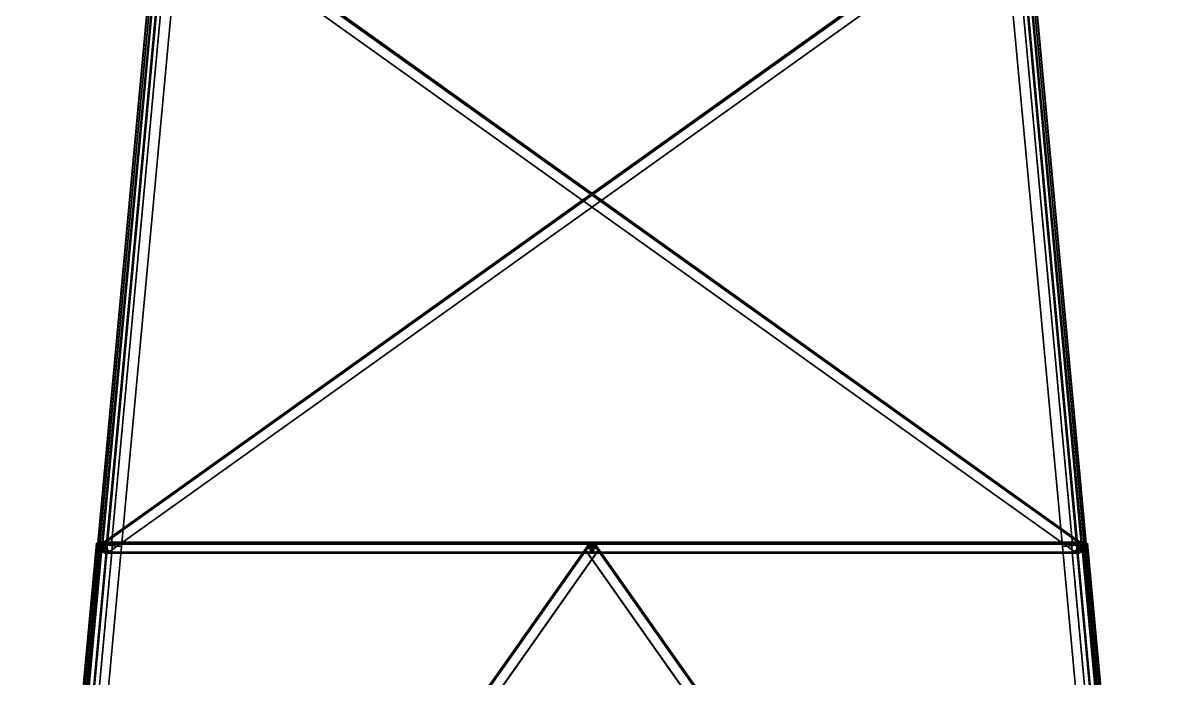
# Model space of a CAD drawing. Extents: x -14.2 to 13.4, y -20.5 to 46.3.
# Drawn here: x -3.57 to 3.57, y 4.17 to 8.28 of the extents above; entities that cross this region are included whole.
import ezdxf

# ---------------------------------------------------------------- set-up
doc = ezdxf.new("R2010")
doc.units = 0

msp = doc.modelspace()

# ---------------------------------------------------------------- linework, layer by layer
at = {"layer": '1', "color": 3}
for points in [[(-3.1, 4.9961, 2.2776), (-2.7207, 9.0961, 1.9787), (-2.7197, 9.1069, 2.1283), (-3.099, 5.0069, 2.4272)], [(-3.099, 5.0069, -2.4272), (-2.7197, 9.1069, -2.1283), (-2.7207, 9.0961, -1.9787), (-3.1, 4.9961, -2.2776)], [(-3.088, 4.995, 2.2776), (-2.7088, 9.095, 1.9787), (-2.7207, 9.0961, 1.9787), (-3.1, 4.9961, 2.2776)], [(-3.1, 4.9961, -2.2776), (-2.7207, 9.0961, -1.9787), (-2.7088, 9.095, -1.9787), (-3.088, 4.995, -2.2776)], [(-3.099, 5.0069, 2.4272), (-2.7197, 9.1069, 2.1283), (-2.5704, 9.0931, 2.1283), (-2.9496, 4.9931, 2.4272)], [(-2.9496, 4.9931, -2.4272), (-2.5704, 9.0931, -2.1283), (-2.7197, 9.1069, -2.1283), (-3.099, 5.0069, -2.4272)], [(-3.0871, 5.0049, 2.4153), (-2.7079, 9.1049, 2.1163), (-2.7088, 9.095, 1.9787), (-3.088, 4.995, 2.2776)], [(-3.088, 4.995, -2.2776), (-2.7088, 9.095, -1.9787), (-2.7079, 9.1049, -2.1163), (-3.0871, 5.0049, -2.4153)], [(-2.9497, 4.9922, 2.4153), (-2.5704, 9.0922, 2.1163), (-2.7079, 9.1049, 2.1163), (-3.0871, 5.0049, 2.4153)], [(-3.0871, 5.0049, -2.4153), (-2.7079, 9.1049, -2.1163), (-2.5704, 9.0922, -2.1163), (-2.9497, 4.9922, -2.4153)], [(-2.9496, 4.9931, 2.4272), (-2.5704, 9.0931, 2.1283), (-2.5704, 9.0922, 2.1163), (-2.9497, 4.9922, 2.4153)], [(-2.9497, 4.9922, -2.4153), (-2.5704, 9.0922, -2.1163), (-2.5704, 9.0931, -2.1283), (-2.9496, 4.9931, -2.4272)], [(2.9496, 4.9931, 2.4272), (2.5704, 9.0931, 2.1283), (2.7197, 9.1069, 2.1283), (3.099, 5.0069, 2.4272)], [(3.099, 5.0069, -2.4272), (2.7197, 9.1069, -2.1283), (2.5704, 9.0931, -2.1283), (2.9496, 4.9931, -2.4272)], [(3.0871, 5.0049, 2.4153), (2.7079, 9.1049, 2.1163), (2.5704, 9.0922, 2.1163), (2.9497, 4.9922, 2.4153)], [(2.9497, 4.9922, -2.4153), (2.5704, 9.0922, -2.1163), (2.7079, 9.1049, -2.1163), (3.0871, 5.0049, -2.4153)], [(2.9497, 4.9922, 2.4153), (2.5704, 9.0922, 2.1163), (2.5704, 9.0931, 2.1283), (2.9496, 4.9931, 2.4272)], [(2.9496, 4.9931, -2.4272), (2.5704, 9.0931, -2.1283), (2.5704, 9.0922, -2.1163), (2.9497, 4.9922, -2.4153)], [(3.088, 4.995, 2.2776), (2.7088, 9.095, 1.9787), (2.7079, 9.1049, 2.1163), (3.0871, 5.0049, 2.4153)], [(3.0871, 5.0049, -2.4153), (2.7079, 9.1049, -2.1163), (2.7088, 9.095, -1.9787), (3.088, 4.995, -2.2776)], [(3.1, 4.9961, 2.2776), (2.7207, 9.0961, 1.9787), (2.7088, 9.095, 1.9787), (3.088, 4.995, 2.2776)], [(3.088, 4.995, -2.2776), (2.7088, 9.095, -1.9787), (2.7207, 9.0961, -1.9787), (3.1, 4.9961, -2.2776)], [(3.099, 5.0069, 2.4272), (2.7197, 9.1069, 2.1283), (2.7207, 9.0961, 1.9787), (3.1, 4.9961, 2.2776)], [(3.1, 4.9961, -2.2776), (2.7207, 9.0961, -1.9787), (2.7197, 9.1069, -2.1283), (3.099, 5.0069, -2.4272)], [(-3.5625, -0.0039, 2.6422), (-3.1, 4.9961, 2.2776), (-3.099, 5.0069, 2.4272), (-3.5615, 0.0069, 2.7918)], [(-3.5615, 0.0069, -2.7918), (-3.099, 5.0069, -2.4272), (-3.1, 4.9961, -2.2776), (-3.5625, -0.0039, -2.6422)], [(-3.5615, 0.0069, 2.7918), (-3.099, 5.0069, 2.4272), (-2.9496, 4.9931, 2.4272), (-3.4121, -0.0069, 2.7918)], [(-3.4121, -0.0069, -2.7918), (-2.9496, 4.9931, -2.4272), (-3.099, 5.0069, -2.4272), (-3.5615, 0.0069, -2.7918)], [(-3.5496, 0.0049, 2.7799), (-3.0871, 5.0049, 2.4153), (-3.088, 4.995, 2.2776), (-3.5505, -0.005, 2.6422)], [(-3.5505, -0.005, -2.6422), (-3.088, 4.995, -2.2776), (-3.0871, 5.0049, -2.4153), (-3.5496, 0.0049, -2.7799)], [(-3.4122, -0.0078, 2.7799), (-2.9497, 4.9922, 2.4153), (-3.0871, 5.0049, 2.4153), (-3.5496, 0.0049, 2.7799)], [(-3.5496, 0.0049, -2.7799), (-3.0871, 5.0049, -2.4153), (-2.9497, 4.9922, -2.4153), (-3.4122, -0.0078, -2.7799)], [(-3.099, 5.0069, 2.4272), (-3.1, 4.9961, 2.2776), (-3.088, 4.995, 2.2776)], [(-3.099, 5.0069, -2.4272), (-3.088, 4.995, -2.2776), (-3.1, 4.9961, -2.2776)], [(-3.099, 5.0069, 2.4272), (-3.1, 4.9961, 2.2776), (-3.088, 4.995, 2.2776)], [(-3.099, 5.0069, -2.4272), (-3.088, 4.995, -2.2776), (-3.1, 4.9961, -2.2776)], [(-3.099, 5.0069, 2.4272), (-3.088, 4.995, 2.2776), (-3.0871, 5.0049, 2.4153)], [(-3.099, 5.0069, 2.4272), (-3.0871, 5.0049, 2.4153), (-2.9497, 4.9922, 2.4153)], [(-3.099, 5.0069, 2.4272), (-2.9497, 4.9922, 2.4153), (-2.9496, 4.9931, 2.4272)], [(-3.099, 5.0069, -2.4272), (-2.9496, 4.9931, -2.4272), (-2.9497, 4.9922, -2.4153)], [(-3.099, 5.0069, -2.4272), (-2.9497, 4.9922, -2.4153), (-3.0871, 5.0049, -2.4153)], [(-3.099, 5.0069, -2.4272), (-3.0871, 5.0049, -2.4153), (-3.088, 4.995, -2.2776)], [(-3.099, 5.0069, 2.4272), (-3.088, 4.995, 2.2776), (-3.0871, 5.0049, 2.4153)], [(-3.099, 5.0069, 2.4272), (-3.0871, 5.0049, 2.4153), (-2.9497, 4.9922, 2.4153)], [(-3.099, 5.0069, 2.4272), (-2.9497, 4.9922, 2.4153), (-2.9496, 4.9931, 2.4272)], [(-3.099, 5.0069, -2.4272), (-2.9496, 4.9931, -2.4272), (-2.9497, 4.9922, -2.4153)], [(-3.099, 5.0069, -2.4272), (-2.9497, 4.9922, -2.4153), (-3.0871, 5.0049, -2.4153)], [(-3.099, 5.0069, -2.4272), (-3.0871, 5.0049, -2.4153), (-3.088, 4.995, -2.2776)], [(-3.075, 5.0211), (-3.075, 5.0211, 2.3854), (-3.0814, 4.9513, 2.3854), (-3.0814, 4.9513)], [(-3.075, 5.0211), (-3.0765, 4.9509), (-3.0814, 4.9513)], [(-3.075, 5.0211, 2.3854), (-3.0765, 4.9509, 2.3854), (-3.0814, 4.9513, 2.3854)], [(-3.075, 5.0211, -2.3854), (-3.075, 5.0211), (-3.0814, 4.9513), (-3.0814, 4.9513, -2.3854)], [(-3.075, 5.0211, -2.3854), (-3.0765, 4.9509, -2.3854), (-3.0814, 4.9513, -2.3854)], [(-3.075, 5.0211), (-3.0765, 4.9509), (-3.0814, 4.9513)], [(-3.075, 5.0211), (-3.0705, 5.0156), (-3.0765, 4.9509)], [(-3.075, 5.0211, 2.3854), (-3.0705, 5.0156, 2.3854), (-3.0765, 4.9509, 2.3854)], [(-3.075, 5.0211, -2.3854), (-3.0705, 5.0156, -2.3854), (-3.0765, 4.9509, -2.3854)], [(-3.075, 5.0211), (-3.0705, 5.0156), (-3.0765, 4.9509)], [(-3.0765, 4.9509), (-3.0765, 4.9509, 2.3854), (-3.0705, 5.0156, 2.3854), (-3.0705, 5.0156)], [(-3.0765, 4.9509, -2.3854), (-3.0765, 4.9509), (-3.0705, 5.0156), (-3.0705, 5.0156, -2.3854)], [(-3.0053, 5.0146), (-3.0053, 5.0146, 2.3854), (-3.075, 5.0211, 2.3854), (-3.075, 5.0211)], [(-3.075, 5.0211), (-3.0053, 5.0146), (-3.0057, 5.0096)], [(-3.075, 5.0211), (-3.0057, 5.0096), (-3.0705, 5.0156)], [(-3.075, 5.0211, 2.3854), (-3.0053, 5.0146, 2.3854), (-3.0057, 5.0096, 2.3854)], [(-3.075, 5.0211, 2.3854), (-3.0057, 5.0096, 2.3854), (-3.0705, 5.0156, 2.3854)], [(-3.0053, 5.0146, -2.3854), (-3.0053, 5.0146), (-3.075, 5.0211), (-3.075, 5.0211, -2.3854)], [(-3.075, 5.0211, -2.3854), (-3.0053, 5.0146, -2.3854), (-3.0057, 5.0096, -2.3854)], [(-3.075, 5.0211, -2.3854), (-3.0057, 5.0096, -2.3854), (-3.0705, 5.0156, -2.3854)], [(-3.075, 5.0211), (-3.0053, 5.0146), (-3.0057, 5.0096)], [(-3.075, 5.0211), (-3.0057, 5.0096), (-3.0705, 5.0156)], [(-3.0705, 5.0156), (-3.0705, 5.0156, 2.3854), (-3.0057, 5.0096, 2.3854), (-3.0057, 5.0096)], [(-3.0705, 5.0156, -2.3854), (-3.0705, 5.0156), (-3.0057, 5.0096), (-3.0057, 5.0096, -2.3854)], [(0, 4.9509, 2.4084), (-3.0575, 4.9509, 2.4084), (-3.0575, 5.0207, 2.4033), (0, 5.0207, 2.4033)], [(0, 5.0207, 2.4033), (-3.0575, 5.0207, 2.4033), (-3.0575, 5.0156, 2.3335), (0, 5.0156, 2.3335)], [(-3.0575, 5.0207, 2.4033), (-3.0575, 4.9509, 2.4084), (-3.0575, 4.9505, 2.4034)], [(-3.0575, 5.0207, 2.4033), (-3.0575, 4.9505, 2.4034), (-3.0575, 5.0153, 2.3987)], [(-3.0575, 5.0207, 2.4033), (-3.0575, 5.0153, 2.3987), (-3.0575, 5.0107, 2.3339)], [(-3.0575, 5.0207, 2.4033), (-3.0575, 5.0107, 2.3339), (-3.0575, 5.0156, 2.3335)], [(-3.0575, 4.9509, -2.4084), (0, 4.9509, -2.4084), (0, 5.0207, -2.4033), (-3.0575, 5.0207, -2.4033)], [(-3.0575, 5.0207, -2.4033), (0, 5.0207, -2.4033), (0, 5.0156, -2.3335), (-3.0575, 5.0156, -2.3335)], [(-3.0575, 5.0207, -2.4033), (-3.0575, 4.9509, -2.4084), (-3.0575, 4.9505, -2.4034)], [(-3.0575, 5.0207, -2.4033), (-3.0575, 4.9505, -2.4034), (-3.0575, 5.0153, -2.3987)], [(-3.0575, 5.0207, -2.4033), (-3.0575, 5.0153, -2.3987), (-3.0575, 5.0107, -2.3339)], [(-3.0575, 5.0207, -2.4033), (-3.0575, 5.0107, -2.3339), (-3.0575, 5.0156, -2.3335)], [(0, 5.0156, 2.3335), (-3.0575, 5.0156, 2.3335), (-3.0575, 5.0107, 2.3339), (0, 5.0107, 2.3339)], [(-3.0575, 5.0156, -2.3335), (0, 5.0156, -2.3335), (0, 5.0107, -2.3339), (-3.0575, 5.0107, -2.3339)], [(0, 5.0153, 2.3987), (-3.0575, 5.0153, 2.3987), (-3.0575, 4.9505, 2.4034), (0, 4.9505, 2.4034)], [(0, 5.0107, 2.3339), (-3.0575, 5.0107, 2.3339), (-3.0575, 5.0153, 2.3987), (0, 5.0153, 2.3987)], [(-3.0575, 5.0153, -2.3987), (0, 5.0153, -2.3987), (0, 4.9505, -2.4034), (-3.0575, 4.9505, -2.4034)], [(-3.0575, 5.0107, -2.3339), (0, 5.0107, -2.3339), (0, 5.0153, -2.3987), (-3.0575, 5.0153, -2.3987)], [(-3.0057, 5.0096), (-3.0057, 5.0096, 2.3854), (-3.0053, 5.0146, 2.3854), (-3.0053, 5.0146)], [(-3.0057, 5.0096, -2.3854), (-3.0057, 5.0096), (-3.0053, 5.0146), (-3.0053, 5.0146, -2.3854)], [(3.0575, 4.9509, 2.4084), (0, 4.9509, 2.4084), (0, 5.0207, 2.4033), (3.0575, 5.0207, 2.4033)], [(3.0575, 5.0207, 2.4033), (0, 5.0207, 2.4033), (0, 5.0156, 2.3335), (3.0575, 5.0156, 2.3335)], [(0, 5.0207, 2.4033), (0, 4.9509, 2.4084), (0, 4.9505, 2.4034)], [(0, 5.0207, 2.4033), (0, 4.9505, 2.4034), (0, 5.0153, 2.3987)], [(0, 5.0207, 2.4033), (0, 5.0153, 2.3987), (0, 5.0107, 2.3339)], [(0, 5.0207, 2.4033), (0, 5.0107, 2.3339), (0, 5.0156, 2.3335)], [(0, 5.0207, 2.4033), (0, 4.9509, 2.4084), (0, 4.9505, 2.4034)], [(0, 5.0207, 2.4033), (0, 4.9505, 2.4034), (0, 5.0153, 2.3987)], [(0, 5.0207, 2.4033), (0, 5.0153, 2.3987), (0, 5.0107, 2.3339)], [(0, 5.0207, 2.4033), (0, 5.0107, 2.3339), (0, 5.0156, 2.3335)], [(0, 5.0207, -2.4033), (0, 4.9509, -2.4084), (0, 4.9505, -2.4034)], [(0, 5.0207, -2.4033), (0, 4.9505, -2.4034), (0, 5.0153, -2.3987)], [(0, 5.0207, -2.4033), (0, 5.0153, -2.3987), (0, 5.0107, -2.3339)], [(0, 5.0207, -2.4033), (0, 5.0107, -2.3339), (0, 5.0156, -2.3335)], [(0, 4.9509, -2.4084), (3.0575, 4.9509, -2.4084), (3.0575, 5.0207, -2.4033), (0, 5.0207, -2.4033)], [(0, 5.0207, -2.4033), (3.0575, 5.0207, -2.4033), (3.0575, 5.0156, -2.3335), (0, 5.0156, -2.3335)], [(0, 5.0207, -2.4033), (0, 4.9509, -2.4084), (0, 4.9505, -2.4034)], [(0, 5.0207, -2.4033), (0, 4.9505, -2.4034), (0, 5.0153, -2.3987)], [(0, 5.0207, -2.4033), (0, 5.0153, -2.3987), (0, 5.0107, -2.3339)], [(0, 5.0207, -2.4033), (0, 5.0107, -2.3339), (0, 5.0156, -2.3335)], [(3.0575, 5.0156, 2.3335), (0, 5.0156, 2.3335), (0, 5.0107, 2.3339), (3.0575, 5.0107, 2.3339)], [(0, 5.0156, -2.3335), (3.0575, 5.0156, -2.3335), (3.0575, 5.0107, -2.3339), (0, 5.0107, -2.3339)], [(3.0575, 5.0153, 2.3987), (0, 5.0153, 2.3987), (0, 4.9505, 2.4034), (3.0575, 4.9505, 2.4034)], [(3.0575, 5.0107, 2.3339), (0, 5.0107, 2.3339), (0, 5.0153, 2.3987), (3.0575, 5.0153, 2.3987)], [(0, 5.0153, -2.3987), (3.0575, 5.0153, -2.3987), (3.0575, 4.9505, -2.4034), (0, 4.9505, -2.4034)], [(0, 5.0107, -2.3339), (3.0575, 5.0107, -2.3339), (3.0575, 5.0153, -2.3987), (0, 5.0153, -2.3987)], [(3.4121, -0.0069, 2.7918), (2.9496, 4.9931, 2.4272), (3.099, 5.0069, 2.4272), (3.5615, 0.0069, 2.7918)], [(3.099, 5.0069, 2.4272), (2.9496, 4.9931, 2.4272), (2.9497, 4.9922, 2.4153)], [(3.5615, 0.0069, -2.7918), (3.099, 5.0069, -2.4272), (2.9496, 4.9931, -2.4272), (3.4121, -0.0069, -2.7918)], [(3.099, 5.0069, -2.4272), (2.9497, 4.9922, -2.4153), (2.9496, 4.9931, -2.4272)], [(3.099, 5.0069, 2.4272), (2.9496, 4.9931, 2.4272), (2.9497, 4.9922, 2.4153)], [(3.099, 5.0069, -2.4272), (2.9497, 4.9922, -2.4153), (2.9496, 4.9931, -2.4272)], [(3.099, 5.0069, 2.4272), (2.9497, 4.9922, 2.4153), (3.0871, 5.0049, 2.4153)], [(3.099, 5.0069, -2.4272), (3.0871, 5.0049, -2.4153), (2.9497, 4.9922, -2.4153)], [(3.099, 5.0069, 2.4272), (2.9497, 4.9922, 2.4153), (3.0871, 5.0049, 2.4153)], [(3.099, 5.0069, -2.4272), (3.0871, 5.0049, -2.4153), (2.9497, 4.9922, -2.4153)], [(3.5496, 0.0049, 2.7799), (3.0871, 5.0049, 2.4153), (2.9497, 4.9922, 2.4153), (3.4122, -0.0078, 2.7799)], [(3.4122, -0.0078, -2.7799), (2.9497, 4.9922, -2.4153), (3.0871, 5.0049, -2.4153), (3.5496, 0.0049, -2.7799)], [(3.0053, 5.0146, 2.3854), (3.0053, 5.0146), (3.075, 5.0211), (3.075, 5.0211, 2.3854)], [(3.075, 5.0211, 2.3854), (3.0053, 5.0146, 2.3854), (3.0057, 5.0096, 2.3854)], [(3.075, 5.0211), (3.0053, 5.0146), (3.0057, 5.0096)], [(3.0053, 5.0146), (3.0053, 5.0146, -2.3854), (3.075, 5.0211, -2.3854), (3.075, 5.0211)], [(3.075, 5.0211), (3.0053, 5.0146), (3.0057, 5.0096)], [(3.075, 5.0211, -2.3854), (3.0053, 5.0146, -2.3854), (3.0057, 5.0096, -2.3854)], [(3.0057, 5.0096, 2.3854), (3.0057, 5.0096), (3.0053, 5.0146), (3.0053, 5.0146, 2.3854)], [(3.0057, 5.0096), (3.0057, 5.0096, -2.3854), (3.0053, 5.0146, -2.3854), (3.0053, 5.0146)], [(3.075, 5.0211, 2.3854), (3.0057, 5.0096, 2.3854), (3.0705, 5.0156, 2.3854)], [(3.075, 5.0211), (3.0057, 5.0096), (3.0705, 5.0156)], [(3.075, 5.0211), (3.0057, 5.0096), (3.0705, 5.0156)], [(3.075, 5.0211, -2.3854), (3.0057, 5.0096, -2.3854), (3.0705, 5.0156, -2.3854)], [(3.0705, 5.0156, 2.3854), (3.0705, 5.0156), (3.0057, 5.0096), (3.0057, 5.0096, 2.3854)], [(3.0705, 5.0156), (3.0705, 5.0156, -2.3854), (3.0057, 5.0096, -2.3854), (3.0057, 5.0096)], [(3.0575, 5.0207, 2.4033), (3.0575, 4.9509, 2.4084), (3.0575, 4.9505, 2.4034)], [(3.0575, 5.0207, 2.4033), (3.0575, 4.9505, 2.4034), (3.0575, 5.0153, 2.3987)], [(3.0575, 5.0207, 2.4033), (3.0575, 5.0153, 2.3987), (3.0575, 5.0107, 2.3339)], [(3.0575, 5.0207, 2.4033), (3.0575, 5.0107, 2.3339), (3.0575, 5.0156, 2.3335)], [(3.0575, 5.0207, -2.4033), (3.0575, 4.9509, -2.4084), (3.0575, 4.9505, -2.4034)], [(3.0575, 5.0207, -2.4033), (3.0575, 4.9505, -2.4034), (3.0575, 5.0153, -2.3987)], [(3.0575, 5.0207, -2.4033), (3.0575, 5.0153, -2.3987), (3.0575, 5.0107, -2.3339)], [(3.0575, 5.0207, -2.4033), (3.0575, 5.0107, -2.3339), (3.0575, 5.0156, -2.3335)], [(3.075, 5.0211, 2.3854), (3.0705, 5.0156, 2.3854), (3.0765, 4.9509, 2.3854)], [(3.075, 5.0211), (3.0705, 5.0156), (3.0765, 4.9509)], [(3.075, 5.0211), (3.0705, 5.0156), (3.0765, 4.9509)], [(3.075, 5.0211, -2.3854), (3.0705, 5.0156, -2.3854), (3.0765, 4.9509, -2.3854)], [(3.0765, 4.9509, 2.3854), (3.0765, 4.9509), (3.0705, 5.0156), (3.0705, 5.0156, 2.3854)], [(3.0765, 4.9509), (3.0765, 4.9509, -2.3854), (3.0705, 5.0156, -2.3854), (3.0705, 5.0156)], [(3.075, 5.0211, 2.3854), (3.075, 5.0211), (3.0814, 4.9513), (3.0814, 4.9513, 2.3854)], [(3.075, 5.0211, 2.3854), (3.0765, 4.9509, 2.3854), (3.0814, 4.9513, 2.3854)], [(3.075, 5.0211), (3.0765, 4.9509), (3.0814, 4.9513)], [(3.075, 5.0211), (3.075, 5.0211, -2.3854), (3.0814, 4.9513, -2.3854), (3.0814, 4.9513)], [(3.075, 5.0211), (3.0765, 4.9509), (3.0814, 4.9513)], [(3.075, 5.0211, -2.3854), (3.0765, 4.9509, -2.3854), (3.0814, 4.9513, -2.3854)], [(3.099, 5.0069, 2.4272), (3.0871, 5.0049, 2.4153), (3.088, 4.995, 2.2776)], [(3.099, 5.0069, -2.4272), (3.088, 4.995, -2.2776), (3.0871, 5.0049, -2.4153)], [(3.099, 5.0069, 2.4272), (3.0871, 5.0049, 2.4153), (3.088, 4.995, 2.2776)], [(3.099, 5.0069, -2.4272), (3.088, 4.995, -2.2776), (3.0871, 5.0049, -2.4153)], [(3.5505, -0.005, 2.6422), (3.088, 4.995, 2.2776), (3.0871, 5.0049, 2.4153), (3.5496, 0.0049, 2.7799)], [(3.5496, 0.0049, -2.7799), (3.0871, 5.0049, -2.4153), (3.088, 4.995, -2.2776), (3.5505, -0.005, -2.6422)], [(3.099, 5.0069, 2.4272), (3.088, 4.995, 2.2776), (3.1, 4.9961, 2.2776)], [(3.099, 5.0069, -2.4272), (3.1, 4.9961, -2.2776), (3.088, 4.995, -2.2776)], [(3.099, 5.0069, 2.4272), (3.088, 4.995, 2.2776), (3.1, 4.9961, 2.2776)], [(3.099, 5.0069, -2.4272), (3.1, 4.9961, -2.2776), (3.088, 4.995, -2.2776)], [(3.5615, 0.0069, 2.7918), (3.099, 5.0069, 2.4272), (3.1, 4.9961, 2.2776), (3.5625, -0.0039, 2.6422)], [(3.5625, -0.0039, -2.6422), (3.1, 4.9961, -2.2776), (3.099, 5.0069, -2.4272), (3.5615, 0.0069, -2.7918)], [(-3.5505, -0.005, 2.6422), (-3.088, 4.995, 2.2776), (-3.1, 4.9961, 2.2776), (-3.5625, -0.0039, 2.6422)], [(-3.5625, -0.0039, -2.6422), (-3.1, 4.9961, -2.2776), (-3.088, 4.995, -2.2776), (-3.5505, -0.005, -2.6422)], [(-3.4121, -0.0069, 2.7918), (-2.9496, 4.9931, 2.4272), (-2.9497, 4.9922, 2.4153), (-3.4122, -0.0078, 2.7799)], [(-3.4122, -0.0078, -2.7799), (-2.9497, 4.9922, -2.4153), (-2.9496, 4.9931, -2.4272), (-3.4121, -0.0069, -2.7918)], [(-3.0814, 4.9513), (-3.0814, 4.9513, 2.3854), (-3.0765, 4.9509, 2.3854), (-3.0765, 4.9509)], [(-3.0814, 4.9513, -2.3854), (-3.0814, 4.9513), (-3.0765, 4.9509), (-3.0765, 4.9509, -2.3854)], [(0, 4.9505, 2.4034), (-3.0575, 4.9505, 2.4034), (-3.0575, 4.9509, 2.4084), (0, 4.9509, 2.4084)], [(-3.0575, 4.9505, -2.4034), (0, 4.9505, -2.4034), (0, 4.9509, -2.4084), (-3.0575, 4.9509, -2.4084)], [(3.0575, 4.9505, 2.4034), (0, 4.9505, 2.4034), (0, 4.9509, 2.4084), (3.0575, 4.9509, 2.4084)], [(0, 4.9505, -2.4034), (3.0575, 4.9505, -2.4034), (3.0575, 4.9509, -2.4084), (0, 4.9509, -2.4084)], [(3.4122, -0.0078, 2.7799), (2.9497, 4.9922, 2.4153), (2.9496, 4.9931, 2.4272), (3.4121, -0.0069, 2.7918)], [(3.4121, -0.0069, -2.7918), (2.9496, 4.9931, -2.4272), (2.9497, 4.9922, -2.4153), (3.4122, -0.0078, -2.7799)], [(3.0814, 4.9513, 2.3854), (3.0814, 4.9513), (3.0765, 4.9509), (3.0765, 4.9509, 2.3854)], [(3.0814, 4.9513), (3.0814, 4.9513, -2.3854), (3.0765, 4.9509, -2.3854), (3.0765, 4.9509)], [(3.5625, -0.0039, 2.6422), (3.1, 4.9961, 2.2776), (3.088, 4.995, 2.2776), (3.5505, -0.005, 2.6422)], [(3.5505, -0.005, -2.6422), (3.088, 4.995, -2.2776), (3.1, 4.9961, -2.2776), (3.5625, -0.0039, -2.6422)]]:
    msp.add_3dface(points, dxfattribs=at)
at = {"layer": '1', "color": 5}
for points in [[(-2.7204, 9.1127, 2.0784), (-3.0997, 5.0127, -2.3934), (-3.0993, 5.0163, -2.3968), (-2.7201, 9.1163, 2.075)], [(-2.6656, 9.1076, 2.0784), (-3.0449, 5.0076, -2.3934), (-3.0997, 5.0127, -2.3934), (-2.7204, 9.1127, 2.0784)], [(-2.7201, 9.1163, 2.075), (-3.0993, 5.0163, -2.3968), (-3.0396, 5.0108, -2.3968), (-2.6603, 9.1108, 2.075)], [(-2.6939, 9.1139, -2.075), (-3.0731, 5.0139, 2.3968), (-3.0772, 4.9699, 2.3562), (-2.6979, 9.0699, -2.1157)], [(-2.6979, 9.0699, -2.1157), (-3.0772, 4.9699, 2.3562), (-3.0722, 4.9695, 2.3562), (-2.693, 9.0695, -2.1157)], [(-2.6341, 9.1084, -2.075), (-3.0134, 5.0084, 2.3968), (-3.0731, 5.0139, 2.3968), (-2.6939, 9.1139, -2.075)], [(-2.693, 9.0695, -2.1157), (-3.0722, 4.9695, 2.3562), (-3.0685, 5.0098, 2.3934), (-2.6892, 9.1098, -2.0784)], [(2.667, 9.117, 2.1047), (-3.0687, 5.017, 2.4037), (-3.0689, 5.0122, 2.3338), (2.6668, 9.1122, 2.0349)], [(2.6668, 9.1122, -2.0349), (-3.0689, 5.0122, -2.3338), (-3.0687, 5.017, -2.4037), (2.667, 9.117, -2.1047)], [(2.6668, 9.1122, 2.0349), (-3.0689, 5.0122, 2.3338), (-3.066, 5.0081, 2.3341), (2.6698, 9.1081, 2.0351)], [(2.6698, 9.1081, -2.0351), (-3.066, 5.0081, -2.3341), (-3.0689, 5.0122, -2.3338), (2.6668, 9.1122, -2.0349)], [(2.7078, 9.0603, 2.1085), (-3.0279, 4.9603, 2.4075), (-3.0687, 5.017, 2.4037), (2.667, 9.117, 2.1047)], [(2.667, 9.117, -2.1047), (-3.0687, 5.017, -2.4037), (-3.0279, 4.9603, -2.4075), (2.7078, 9.0603, -2.1085)], [(-2.6892, 9.1098, -2.0784), (-3.0685, 5.0098, 2.3934), (-3.0137, 5.0047, 2.3934), (-2.6345, 9.1047, -2.0784)], [(2.6698, 9.1081, 2.0351), (-3.066, 5.0081, 2.3341), (-3.0658, 5.0126, 2.3989), (2.6699, 9.1126, 2.1)], [(2.6699, 9.1126, -2.1), (-3.0658, 5.0126, -2.3989), (-3.066, 5.0081, -2.3341), (2.6698, 9.1081, -2.0351)], [(2.6699, 9.1126, 2.1), (-3.0658, 5.0126, 2.3989), (-3.028, 4.9599, 2.4025), (2.7078, 9.0599, 2.1035)], [(2.7078, 9.0599, -2.1035), (-3.028, 4.9599, -2.4025), (-3.0658, 5.0126, -2.3989), (2.6699, 9.1126, -2.1)], [(-2.6694, 9.0673, 2.1157), (-3.0486, 4.9673, -2.3562), (-3.0449, 5.0076, -2.3934), (-2.6656, 9.1076, 2.0784)], [(-2.6644, 9.0668, 2.1157), (-3.0436, 4.9668, -2.3562), (-3.0486, 4.9673, -2.3562), (-2.6694, 9.0673, 2.1157)], [(-2.6603, 9.1108, 2.075), (-3.0396, 5.0108, -2.3968), (-3.0436, 4.9668, -2.3562), (-2.6644, 9.0668, 2.1157)], [(-2.6345, 9.1047, -2.0784), (-3.0137, 5.0047, 2.3934), (-3.0134, 5.0084, 2.3968), (-2.6341, 9.1084, -2.075)], [(-2.667, 9.117, 2.1047), (3.0687, 5.017, 2.4037), (3.0279, 4.9603, 2.4075), (-2.7078, 9.0603, 2.1085)], [(-2.7078, 9.0603, -2.1085), (3.0279, 4.9603, -2.4075), (3.0687, 5.017, -2.4037), (-2.667, 9.117, -2.1047)], [(-2.7078, 9.0599, 2.1035), (3.028, 4.9599, 2.4025), (3.0658, 5.0126, 2.3989), (-2.6699, 9.1126, 2.1)], [(-2.6699, 9.1126, -2.1), (3.0658, 5.0126, -2.3989), (3.028, 4.9599, -2.4025), (-2.7078, 9.0599, -2.1035)], [(-2.6699, 9.1126, 2.1), (3.0658, 5.0126, 2.3989), (3.066, 5.0081, 2.3341), (-2.6698, 9.1081, 2.0351)], [(-2.6698, 9.1081, -2.0351), (3.066, 5.0081, -2.3341), (3.0658, 5.0126, -2.3989), (-2.6699, 9.1126, -2.1)], [(-2.6698, 9.1081, 2.0351), (3.066, 5.0081, 2.3341), (3.0689, 5.0122, 2.3338), (-2.6668, 9.1122, 2.0349)], [(-2.6668, 9.1122, -2.0349), (3.0689, 5.0122, -2.3338), (3.066, 5.0081, -2.3341), (-2.6698, 9.1081, -2.0351)], [(-2.6668, 9.1122, 2.0349), (3.0689, 5.0122, 2.3338), (3.0687, 5.017, 2.4037), (-2.667, 9.117, 2.1047)], [(-2.667, 9.117, -2.1047), (3.0687, 5.017, -2.4037), (3.0689, 5.0122, -2.3338), (-2.6668, 9.1122, -2.0349)], [(2.6341, 9.1084, 2.075), (3.0134, 5.0084, -2.3968), (3.0731, 5.0139, -2.3968), (2.6939, 9.1139, 2.075)], [(2.6345, 9.1047, 2.0784), (3.0137, 5.0047, -2.3934), (3.0134, 5.0084, -2.3968), (2.6341, 9.1084, 2.075)], [(2.6892, 9.1098, 2.0784), (3.0685, 5.0098, -2.3934), (3.0137, 5.0047, -2.3934), (2.6345, 9.1047, 2.0784)], [(2.7201, 9.1163, -2.075), (3.0993, 5.0163, 2.3968), (3.0396, 5.0108, 2.3968), (2.6603, 9.1108, -2.075)], [(2.6603, 9.1108, -2.075), (3.0396, 5.0108, 2.3968), (3.0436, 4.9668, 2.3562), (2.6644, 9.0668, -2.1157)], [(2.6644, 9.0668, -2.1157), (3.0436, 4.9668, 2.3562), (3.0486, 4.9673, 2.3562), (2.6694, 9.0673, -2.1157)], [(2.6656, 9.1076, -2.0784), (3.0449, 5.0076, 2.3934), (3.0997, 5.0127, 2.3934), (2.7204, 9.1127, -2.0784)], [(2.6694, 9.0673, -2.1157), (3.0486, 4.9673, 2.3562), (3.0449, 5.0076, 2.3934), (2.6656, 9.1076, -2.0784)], [(2.693, 9.0695, 2.1157), (3.0722, 4.9695, -2.3562), (3.0685, 5.0098, -2.3934), (2.6892, 9.1098, 2.0784)], [(2.6979, 9.0699, 2.1157), (3.0772, 4.9699, -2.3562), (3.0722, 4.9695, -2.3562), (2.693, 9.0695, 2.1157)], [(2.6939, 9.1139, 2.075), (3.0731, 5.0139, -2.3968), (3.0772, 4.9699, -2.3562), (2.6979, 9.0699, 2.1157)], [(2.7204, 9.1127, -2.0784), (3.0997, 5.0127, 2.3934), (3.0993, 5.0163, 2.3968), (2.7201, 9.1163, -2.075)], [(2.7078, 9.0599, 2.1035), (-3.028, 4.9599, 2.4025), (-3.0279, 4.9603, 2.4075), (2.7078, 9.0603, 2.1085)], [(2.7078, 9.0603, -2.1085), (-3.0279, 4.9603, -2.4075), (-3.028, 4.9599, -2.4025), (2.7078, 9.0599, -2.1035)], [(-2.7078, 9.0603, 2.1085), (3.0279, 4.9603, 2.4075), (3.028, 4.9599, 2.4025), (-2.7078, 9.0599, 2.1035)], [(-2.7078, 9.0599, -2.1035), (3.028, 4.9599, -2.4025), (3.0279, 4.9603, -2.4075), (-2.7078, 9.0603, -2.1085)], [(-3.1073, 5.0115, -0.0126), (-3.5698, 0.0115, -2.7626), (-3.5696, 0.0139, -2.767), (-3.1071, 5.0139, -0.017)], [(-3.0426, 5.0055, -0.0126), (-3.5051, 0.0055, -2.7626), (-3.5698, 0.0115, -2.7626), (-3.1073, 5.0115, -0.0126)], [(-3.1071, 5.0139, -0.017), (-3.5696, 0.0139, -2.767), (-3.4999, 0.0075, -2.767), (-3.0374, 5.0075, -0.017)], [(-3.0759, 5.011, 0.017), (-3.5384, 0.011, 2.767), (-3.5415, -0.0224, 2.7056), (-3.079, 4.9776, -0.0444)], [(-3.0062, 5.0046, 0.017), (-3.4687, 0.0046, 2.767), (-3.5384, 0.011, 2.767), (-3.0759, 5.011, 0.017)], [(-3.074, 4.9771, -0.0444), (-3.5365, -0.0229, 2.7056), (-3.5337, 0.0082, 2.7626), (-3.0712, 5.0082, 0.0126)], [(-0.0161, 5.0076, -2.3342), (-3.5361, 0.0076, -2.6988), (-3.5357, 0.0124, -2.7686), (-0.0157, 5.0124, -2.404)], [(-0.012, 5.0047, -2.3344), (-3.532, 0.0047, -2.699), (-3.5361, 0.0076, -2.6988), (-0.0161, 5.0076, -2.3342)], [(-0.0155, 5.0146, 2.4353), (-3.5355, 0.0146, 2.7999), (-3.536, 0.0098, 2.73), (-0.016, 5.0098, 2.3655)], [(-0.016, 5.0098, 2.3655), (-3.536, 0.0098, 2.73), (-3.4787, -0.0304, 2.7324), (0.0413, 4.9696, 2.3678)], [(-0.0157, 5.0124, -2.404), (-3.5357, 0.0124, -2.7686), (-3.4785, -0.0277, -2.7711), (0.0415, 4.9723, -2.4065)], [(-0.0114, 5.0117, 2.4355), (-3.5314, 0.0117, 2.8), (-3.5355, 0.0146, 2.7999), (-0.0155, 5.0146, 2.4353)], [(-3.0712, 5.0082, 0.0126), (-3.5337, 0.0082, 2.7626), (-3.4689, 0.0022, 2.7626), (-3.0064, 5.0022, 0.0126)], [(-0.0117, 5.0092, -2.3992), (-3.5317, 0.0092, -2.7638), (-3.532, 0.0047, -2.699), (-0.012, 5.0047, -2.3344)], [(-0.0118, 5.0073, 2.3706), (-3.5318, 0.0073, 2.7352), (-3.5314, 0.0117, 2.8), (-0.0114, 5.0117, 2.4355)], [(0.0414, 4.97, 2.3728), (-3.4786, -0.03, 2.7374), (-3.5318, 0.0073, 2.7352), (-0.0118, 5.0073, 2.3706)], [(0.0415, 4.9719, -2.4016), (-3.4785, -0.0281, -2.7661), (-3.5317, 0.0092, -2.7638), (-0.0117, 5.0092, -2.3992)], [(-3.0454, 4.9745, 0.0444), (-3.5079, -0.0255, -2.7056), (-3.5051, 0.0055, -2.7626), (-3.0426, 5.0055, -0.0126)], [(-3.0374, 5.0075, -0.017), (-3.4999, 0.0075, -2.767), (-3.503, -0.026, -2.7056), (-3.0405, 4.974, 0.0444)], [(-3.0064, 5.0022, 0.0126), (-3.4689, 0.0022, 2.7626), (-3.4687, 0.0046, 2.767), (-3.0062, 5.0046, 0.017)], [(-3.0374, 5.0075, -0.017), (-3.1071, 5.0139, -0.017), (-3.1073, 5.0115, -0.0126)], [(-3.0374, 5.0075, -0.017), (-3.1073, 5.0115, -0.0126), (-3.0426, 5.0055, -0.0126)], [(-3.0396, 5.0108, -2.3968), (-3.0993, 5.0163, -2.3968), (-3.0997, 5.0127, -2.3934)], [(-3.0396, 5.0108, -2.3968), (-3.0997, 5.0127, -2.3934), (-3.0449, 5.0076, -2.3934)], [(-3.0759, 5.011, 0.017), (-3.074, 4.9771, -0.0444), (-3.079, 4.9776, -0.0444)], [(-3.0731, 5.0139, 2.3968), (-3.0722, 4.9695, 2.3562), (-3.0772, 4.9699, 2.3562)], [(-3.0759, 5.011, 0.017), (-3.0062, 5.0046, 0.017), (-3.0064, 5.0022, 0.0126)], [(-3.0759, 5.011, 0.017), (-3.0064, 5.0022, 0.0126), (-3.0712, 5.0082, 0.0126)], [(-3.0759, 5.011, 0.017), (-3.0712, 5.0082, 0.0126), (-3.074, 4.9771, -0.0444)], [(-3.0731, 5.0139, 2.3968), (-3.0134, 5.0084, 2.3968), (-3.0137, 5.0047, 2.3934)], [(-3.0731, 5.0139, 2.3968), (-3.0137, 5.0047, 2.3934), (-3.0685, 5.0098, 2.3934)], [(-3.0731, 5.0139, 2.3968), (-3.0685, 5.0098, 2.3934), (-3.0722, 4.9695, 2.3562)], [(-0.0125, 4.9582, 2.4015), (-3.07, 4.9582, 0.0161), (-3.0667, 5.0179, 0.0118), (-0.0092, 5.0179, 2.3972)], [(-3.0667, 5.0179, 0.0118), (-3.07, 4.9582, 0.0161), (-3.0676, 4.9578, 0.0129)], [(-0.0092, 5.0179, -2.3972), (-3.0667, 5.0179, -0.0118), (-3.07, 4.9582, -0.0161), (-0.0125, 4.9582, -2.4015)], [(-3.0667, 5.0179, -0.0118), (-3.0676, 4.9578, -0.0129), (-3.07, 4.9582, -0.0161)], [(-3.0687, 5.017, 2.4037), (-3.066, 5.0081, 2.3341), (-3.0689, 5.0122, 2.3338)], [(-3.0687, 5.017, -2.4037), (-3.0689, 5.0122, -2.3338), (-3.066, 5.0081, -2.3341)], [(-3.0687, 5.017, 2.4037), (-3.0279, 4.9603, 2.4075), (-3.028, 4.9599, 2.4025)], [(-3.0687, 5.017, 2.4037), (-3.028, 4.9599, 2.4025), (-3.0658, 5.0126, 2.3989)], [(-3.0687, 5.017, 2.4037), (-3.0658, 5.0126, 2.3989), (-3.066, 5.0081, 2.3341)], [(-3.0687, 5.017, -2.4037), (-3.066, 5.0081, -2.3341), (-3.0658, 5.0126, -2.3989)], [(-3.0687, 5.017, -2.4037), (-3.0658, 5.0126, -2.3989), (-3.028, 4.9599, -2.4025)], [(-3.0687, 5.017, -2.4037), (-3.028, 4.9599, -2.4025), (-3.0279, 4.9603, -2.4075)], [(-3.0667, 5.0179, 0.0118), (-3.0676, 4.9578, 0.0129), (-3.0644, 5.0136, 0.0089)], [(-3.0667, 5.0179, -0.0118), (-3.0644, 5.0136, -0.0089), (-3.0676, 4.9578, -0.0129)], [(-0.0069, 5.0136, 2.3943), (-3.0644, 5.0136, 0.0089), (-3.0676, 4.9578, 0.0129), (-0.0101, 4.9578, 2.3984)], [(-0.0101, 4.9578, -2.3984), (-3.0676, 4.9578, -0.0129), (-3.0644, 5.0136, -0.0089), (-0.0069, 5.0136, -2.3943)], [(-0.0092, 5.0179, 2.3972), (-3.0667, 5.0179, 0.0118), (-3.0299, 5.0124, -0.0354), (0.0276, 5.0124, 2.3501)], [(-3.0667, 5.0179, 0.0118), (-3.0644, 5.0136, 0.0089), (-3.0301, 5.0085, -0.0351)], [(-3.0667, 5.0179, 0.0118), (-3.0301, 5.0085, -0.0351), (-3.0299, 5.0124, -0.0354)], [(0.0276, 5.0124, -2.3501), (-3.0299, 5.0124, 0.0354), (-3.0667, 5.0179, -0.0118), (-0.0092, 5.0179, -2.3972)], [(-3.0667, 5.0179, -0.0118), (-3.0299, 5.0124, 0.0354), (-3.0301, 5.0085, 0.0351)], [(-3.0667, 5.0179, -0.0118), (-3.0301, 5.0085, 0.0351), (-3.0644, 5.0136, -0.0089)], [(0.0274, 5.0085, 2.3504), (-3.0301, 5.0085, -0.0351), (-3.0644, 5.0136, 0.0089), (-0.0069, 5.0136, 2.3943)], [(-0.0069, 5.0136, -2.3943), (-3.0644, 5.0136, -0.0089), (-3.0301, 5.0085, 0.0351), (0.0274, 5.0085, -2.3504)], [(-3.0396, 5.0108, -2.3968), (-3.0449, 5.0076, -2.3934), (-3.0486, 4.9673, -2.3562)], [(-3.0396, 5.0108, -2.3968), (-3.0486, 4.9673, -2.3562), (-3.0436, 4.9668, -2.3562)], [(-3.0374, 5.0075, -0.017), (-3.0426, 5.0055, -0.0126), (-3.0454, 4.9745, 0.0444)], [(-3.0374, 5.0075, -0.017), (-3.0454, 4.9745, 0.0444), (-3.0405, 4.974, 0.0444)], [(0.0276, 5.0124, 2.3501), (-3.0299, 5.0124, -0.0354), (-3.0301, 5.0085, -0.0351), (0.0274, 5.0085, 2.3504)], [(0.0274, 5.0085, -2.3504), (-3.0301, 5.0085, 0.0351), (-3.0299, 5.0124, 0.0354), (0.0276, 5.0124, -2.3501)], [(0.0157, 5.0124, 2.404), (3.5357, 0.0124, 2.7686), (3.4785, -0.0277, 2.7711), (-0.0415, 4.9723, 2.4065)], [(0.0157, 5.0124, 2.404), (0.0117, 5.0092, 2.3992), (-0.0415, 4.9719, 2.4016)], [(0.0157, 5.0124, 2.404), (-0.0415, 4.9719, 2.4016), (-0.0415, 4.9723, 2.4065)], [(-0.0415, 4.9719, 2.4016), (3.4785, -0.0281, 2.7661), (3.5317, 0.0092, 2.7638), (0.0117, 5.0092, 2.3992)], [(0.016, 5.0098, -2.3655), (0.0118, 5.0073, -2.3706), (-0.0414, 4.97, -2.3728)], [(0.016, 5.0098, -2.3655), (-0.0414, 4.97, -2.3728), (-0.0413, 4.9696, -2.3678)], [(-0.0414, 4.97, -2.3728), (3.4786, -0.03, -2.7374), (3.5318, 0.0073, -2.7352), (0.0118, 5.0073, -2.3706)], [(0.016, 5.0098, -2.3655), (3.536, 0.0098, -2.73), (3.4787, -0.0304, -2.7324), (-0.0413, 4.9696, -2.3678)], [(-0.0276, 5.0124, 2.3501), (3.0299, 5.0124, -0.0354), (3.0667, 5.0179, 0.0118), (0.0092, 5.0179, 2.3972)], [(0.0092, 5.0179, 2.3972), (-0.0276, 5.0124, 2.3501), (-0.0274, 5.0085, 2.3504)], [(0.0092, 5.0179, -2.3972), (3.0667, 5.0179, -0.0118), (3.0299, 5.0124, 0.0354), (-0.0276, 5.0124, -2.3501)], [(0.0092, 5.0179, -2.3972), (-0.0274, 5.0085, -2.3504), (-0.0276, 5.0124, -2.3501)], [(-0.0274, 5.0085, 2.3504), (3.0301, 5.0085, -0.0351), (3.0299, 5.0124, -0.0354), (-0.0276, 5.0124, 2.3501)], [(-0.0276, 5.0124, -2.3501), (3.0299, 5.0124, 0.0354), (3.0301, 5.0085, 0.0351), (-0.0274, 5.0085, -2.3504)], [(0.0092, 5.0179, 2.3972), (-0.0274, 5.0085, 2.3504), (0.0069, 5.0136, 2.3943)], [(0.0092, 5.0179, -2.3972), (0.0069, 5.0136, -2.3943), (-0.0274, 5.0085, -2.3504)], [(0.0069, 5.0136, 2.3943), (3.0644, 5.0136, 0.0089), (3.0301, 5.0085, -0.0351), (-0.0274, 5.0085, 2.3504)], [(-0.0274, 5.0085, -2.3504), (3.0301, 5.0085, 0.0351), (3.0644, 5.0136, -0.0089), (0.0069, 5.0136, -2.3943)], [(-0.0157, 5.0124, -2.404), (-0.0161, 5.0076, -2.3342), (-0.012, 5.0047, -2.3344)], [(-0.016, 5.0098, 2.3655), (-0.0155, 5.0146, 2.4353), (-0.0114, 5.0117, 2.4355)], [(-0.016, 5.0098, 2.3655), (-0.0114, 5.0117, 2.4355), (-0.0118, 5.0073, 2.3706)], [(-0.016, 5.0098, 2.3655), (-0.0118, 5.0073, 2.3706), (0.0414, 4.97, 2.3728)], [(-0.016, 5.0098, 2.3655), (0.0414, 4.97, 2.3728), (0.0413, 4.9696, 2.3678)], [(-0.0157, 5.0124, -2.404), (-0.012, 5.0047, -2.3344), (-0.0117, 5.0092, -2.3992)], [(-0.0157, 5.0124, -2.404), (-0.0117, 5.0092, -2.3992), (0.0415, 4.9719, -2.4016)], [(-0.0157, 5.0124, -2.404), (0.0415, 4.9719, -2.4016), (0.0415, 4.9723, -2.4065)], [(-0.0092, 5.0179, 2.3972), (-0.0125, 4.9582, 2.4015), (-0.0101, 4.9578, 2.3984)], [(-0.0092, 5.0179, -2.3972), (-0.0101, 4.9578, -2.3984), (-0.0125, 4.9582, -2.4015)], [(-0.0092, 5.0179, 2.3972), (-0.0101, 4.9578, 2.3984), (-0.0069, 5.0136, 2.3943)], [(-0.0092, 5.0179, -2.3972), (-0.0069, 5.0136, -2.3943), (-0.0101, 4.9578, -2.3984)], [(-0.0092, 5.0179, 2.3972), (-0.0069, 5.0136, 2.3943), (0.0274, 5.0085, 2.3504)], [(-0.0092, 5.0179, 2.3972), (0.0274, 5.0085, 2.3504), (0.0276, 5.0124, 2.3501)], [(-0.0092, 5.0179, -2.3972), (0.0276, 5.0124, -2.3501), (0.0274, 5.0085, -2.3504)], [(-0.0092, 5.0179, -2.3972), (0.0274, 5.0085, -2.3504), (-0.0069, 5.0136, -2.3943)], [(0.0092, 5.0179, 2.3972), (0.0069, 5.0136, 2.3943), (0.0101, 4.9578, 2.3984)], [(0.0092, 5.0179, -2.3972), (0.0101, 4.9578, -2.3984), (0.0069, 5.0136, -2.3943)], [(0.0101, 4.9578, 2.3984), (3.0676, 4.9578, 0.0129), (3.0644, 5.0136, 0.0089), (0.0069, 5.0136, 2.3943)], [(0.0069, 5.0136, -2.3943), (3.0644, 5.0136, -0.0089), (3.0676, 4.9578, -0.0129), (0.0101, 4.9578, -2.3984)], [(0.0092, 5.0179, 2.3972), (3.0667, 5.0179, 0.0118), (3.07, 4.9582, 0.0161), (0.0125, 4.9582, 2.4015)], [(0.0092, 5.0179, 2.3972), (0.0101, 4.9578, 2.3984), (0.0125, 4.9582, 2.4015)], [(0.0125, 4.9582, -2.4015), (3.07, 4.9582, -0.0161), (3.0667, 5.0179, -0.0118), (0.0092, 5.0179, -2.3972)], [(0.0092, 5.0179, -2.3972), (0.0125, 4.9582, -2.4015), (0.0101, 4.9578, -2.3984)], [(0.0114, 5.0117, -2.4355), (3.5314, 0.0117, -2.8), (3.5355, 0.0146, -2.7999), (0.0155, 5.0146, -2.4353)], [(0.016, 5.0098, -2.3655), (0.0155, 5.0146, -2.4353), (0.0114, 5.0117, -2.4355)], [(0.0118, 5.0073, -2.3706), (3.5318, 0.0073, -2.7352), (3.5314, 0.0117, -2.8), (0.0114, 5.0117, -2.4355)], [(0.016, 5.0098, -2.3655), (0.0114, 5.0117, -2.4355), (0.0118, 5.0073, -2.3706)], [(0.0157, 5.0124, 2.404), (0.012, 5.0047, 2.3344), (0.0117, 5.0092, 2.3992)], [(0.0117, 5.0092, 2.3992), (3.5317, 0.0092, 2.7638), (3.532, 0.0047, 2.699), (0.012, 5.0047, 2.3344)], [(0.0157, 5.0124, 2.404), (0.0161, 5.0076, 2.3342), (0.012, 5.0047, 2.3344)], [(0.012, 5.0047, 2.3344), (3.532, 0.0047, 2.699), (3.5361, 0.0076, 2.6988), (0.0161, 5.0076, 2.3342)], [(0.0155, 5.0146, -2.4353), (3.5355, 0.0146, -2.7999), (3.536, 0.0098, -2.73), (0.016, 5.0098, -2.3655)], [(0.0161, 5.0076, 2.3342), (3.5361, 0.0076, 2.6988), (3.5357, 0.0124, 2.7686), (0.0157, 5.0124, 2.404)], [(3.0062, 5.0046, -0.017), (3.4687, 0.0046, -2.767), (3.5384, 0.011, -2.767), (3.0759, 5.011, -0.017)], [(3.0759, 5.011, -0.017), (3.0062, 5.0046, -0.017), (3.0064, 5.0022, -0.0126)], [(3.0064, 5.0022, -0.0126), (3.4689, 0.0022, -2.7626), (3.4687, 0.0046, -2.767), (3.0062, 5.0046, -0.017)], [(3.0759, 5.011, -0.017), (3.0064, 5.0022, -0.0126), (3.0712, 5.0082, -0.0126)], [(3.0712, 5.0082, -0.0126), (3.5337, 0.0082, -2.7626), (3.4689, 0.0022, -2.7626), (3.0064, 5.0022, -0.0126)], [(3.0731, 5.0139, -2.3968), (3.0134, 5.0084, -2.3968), (3.0137, 5.0047, -2.3934)], [(3.0731, 5.0139, -2.3968), (3.0137, 5.0047, -2.3934), (3.0685, 5.0098, -2.3934)], [(3.0687, 5.017, 2.4037), (3.028, 4.9599, 2.4025), (3.0279, 4.9603, 2.4075)], [(3.0687, 5.017, -2.4037), (3.0279, 4.9603, -2.4075), (3.028, 4.9599, -2.4025)], [(3.0687, 5.017, 2.4037), (3.0658, 5.0126, 2.3989), (3.028, 4.9599, 2.4025)], [(3.0687, 5.017, -2.4037), (3.028, 4.9599, -2.4025), (3.0658, 5.0126, -2.3989)], [(3.0667, 5.0179, 0.0118), (3.0299, 5.0124, -0.0354), (3.0301, 5.0085, -0.0351)], [(3.0667, 5.0179, -0.0118), (3.0301, 5.0085, 0.0351), (3.0299, 5.0124, 0.0354)], [(3.0667, 5.0179, 0.0118), (3.0301, 5.0085, -0.0351), (3.0644, 5.0136, 0.0089)], [(3.0667, 5.0179, -0.0118), (3.0644, 5.0136, -0.0089), (3.0301, 5.0085, 0.0351)], [(3.1071, 5.0139, 0.017), (3.5696, 0.0139, 2.767), (3.4999, 0.0075, 2.767), (3.0374, 5.0075, 0.017)], [(3.0374, 5.0075, 0.017), (3.1071, 5.0139, 0.017), (3.1073, 5.0115, 0.0126)], [(3.0374, 5.0075, 0.017), (3.1073, 5.0115, 0.0126), (3.0426, 5.0055, 0.0126)], [(3.0374, 5.0075, 0.017), (3.4999, 0.0075, 2.767), (3.503, -0.026, 2.7056), (3.0405, 4.974, -0.0444)], [(3.0374, 5.0075, 0.017), (3.0426, 5.0055, 0.0126), (3.0454, 4.9745, -0.0444)], [(3.0374, 5.0075, 0.017), (3.0454, 4.9745, -0.0444), (3.0405, 4.974, -0.0444)], [(3.0396, 5.0108, 2.3968), (3.0993, 5.0163, 2.3968), (3.0997, 5.0127, 2.3934)], [(3.0396, 5.0108, 2.3968), (3.0997, 5.0127, 2.3934), (3.0449, 5.0076, 2.3934)], [(3.0396, 5.0108, 2.3968), (3.0449, 5.0076, 2.3934), (3.0486, 4.9673, 2.3562)], [(3.0396, 5.0108, 2.3968), (3.0486, 4.9673, 2.3562), (3.0436, 4.9668, 2.3562)], [(3.0426, 5.0055, 0.0126), (3.5051, 0.0055, 2.7626), (3.5698, 0.0115, 2.7626), (3.1073, 5.0115, 0.0126)], [(3.0454, 4.9745, -0.0444), (3.5079, -0.0255, 2.7056), (3.5051, 0.0055, 2.7626), (3.0426, 5.0055, 0.0126)], [(3.0667, 5.0179, 0.0118), (3.0644, 5.0136, 0.0089), (3.0676, 4.9578, 0.0129)], [(3.0667, 5.0179, -0.0118), (3.0676, 4.9578, -0.0129), (3.0644, 5.0136, -0.0089)], [(3.0687, 5.017, 2.4037), (3.066, 5.0081, 2.3341), (3.0658, 5.0126, 2.3989)], [(3.0687, 5.017, -2.4037), (3.0658, 5.0126, -2.3989), (3.066, 5.0081, -2.3341)], [(3.0687, 5.017, 2.4037), (3.0689, 5.0122, 2.3338), (3.066, 5.0081, 2.3341)], [(3.0687, 5.017, -2.4037), (3.066, 5.0081, -2.3341), (3.0689, 5.0122, -2.3338)], [(3.0667, 5.0179, 0.0118), (3.0676, 4.9578, 0.0129), (3.07, 4.9582, 0.0161)], [(3.0667, 5.0179, -0.0118), (3.07, 4.9582, -0.0161), (3.0676, 4.9578, -0.0129)], [(3.0731, 5.0139, -2.3968), (3.0685, 5.0098, -2.3934), (3.0722, 4.9695, -2.3562)], [(3.0759, 5.011, -0.017), (3.0712, 5.0082, -0.0126), (3.074, 4.9771, 0.0444)], [(3.074, 4.9771, 0.0444), (3.5365, -0.0229, -2.7056), (3.5337, 0.0082, -2.7626), (3.0712, 5.0082, -0.0126)], [(3.0731, 5.0139, -2.3968), (3.0722, 4.9695, -2.3562), (3.0772, 4.9699, -2.3562)], [(3.0759, 5.011, -0.017), (3.074, 4.9771, 0.0444), (3.079, 4.9776, 0.0444)], [(3.0759, 5.011, -0.017), (3.5384, 0.011, -2.767), (3.5415, -0.0224, -2.7056), (3.079, 4.9776, 0.0444)], [(3.1073, 5.0115, 0.0126), (3.5698, 0.0115, 2.7626), (3.5696, 0.0139, 2.767), (3.1071, 5.0139, 0.017)], [(-3.079, 4.9776, -0.0444), (-3.5415, -0.0224, 2.7056), (-3.5365, -0.0229, 2.7056), (-3.074, 4.9771, -0.0444)], [(-3.0405, 4.974, 0.0444), (-3.503, -0.026, -2.7056), (-3.5079, -0.0255, -2.7056), (-3.0454, 4.9745, 0.0444)], [(0.0413, 4.9696, 2.3678), (-3.4787, -0.0304, 2.7324), (-3.4786, -0.03, 2.7374), (0.0414, 4.97, 2.3728)], [(0.0415, 4.9723, -2.4065), (-3.4785, -0.0277, -2.7711), (-3.4785, -0.0281, -2.7661), (0.0415, 4.9719, -2.4016)], [(-0.0101, 4.9578, 2.3984), (-3.0676, 4.9578, 0.0129), (-3.07, 4.9582, 0.0161), (-0.0125, 4.9582, 2.4015)], [(-0.0125, 4.9582, -2.4015), (-3.07, 4.9582, -0.0161), (-3.0676, 4.9578, -0.0129), (-0.0101, 4.9578, -2.3984)], [(-0.0415, 4.9723, 2.4065), (3.4785, -0.0277, 2.7711), (3.4785, -0.0281, 2.7661), (-0.0415, 4.9719, 2.4016)], [(-0.0413, 4.9696, -2.3678), (3.4787, -0.0304, -2.7324), (3.4786, -0.03, -2.7374), (-0.0414, 4.97, -2.3728)], [(0.0125, 4.9582, 2.4015), (3.07, 4.9582, 0.0161), (3.0676, 4.9578, 0.0129), (0.0101, 4.9578, 2.3984)], [(0.0101, 4.9578, -2.3984), (3.0676, 4.9578, -0.0129), (3.07, 4.9582, -0.0161), (0.0125, 4.9582, -2.4015)], [(3.0405, 4.974, -0.0444), (3.503, -0.026, 2.7056), (3.5079, -0.0255, 2.7056), (3.0454, 4.9745, -0.0444)], [(3.079, 4.9776, 0.0444), (3.5415, -0.0224, -2.7056), (3.5365, -0.0229, -2.7056), (3.074, 4.9771, 0.0444)]]:
    msp.add_3dface(points, dxfattribs=at)

doc.saveas('drawing.dxf')
